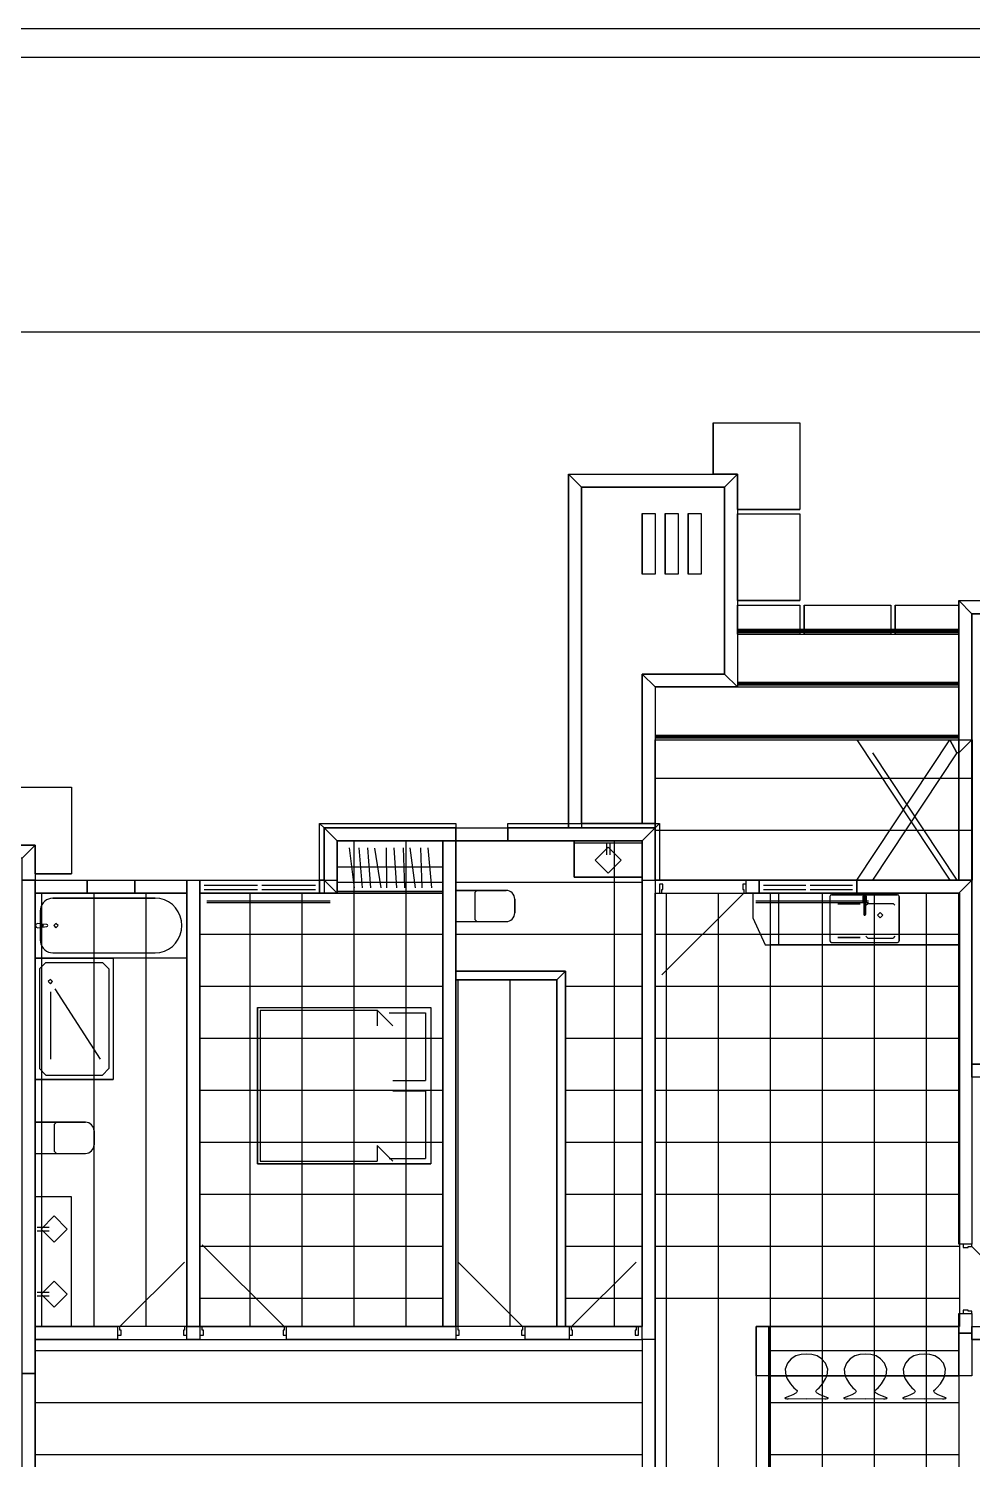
# Model space of a CAD drawing. Header units: metres. Extents: x 2 to 41.8, y 0.2 to 29.5.
# Drawn here: x 11 to 20.9, y 14.5 to 29.5 of the extents above; entities that cross this region are included whole.
import ezdxf

# ---------------------------------------------------------------- set-up
doc = ezdxf.new("R2010")
doc.units = ezdxf.units.M

msp = doc.modelspace()

# ---------------------------------------------------------------- linework, layer by layer
for p, q in [((7.628, 29.498), (41.808, 29.498)), ((8.106, 29.198), (41.508, 29.198)), ((5.626, 26.319), (23.709, 26.319)), ((18.179, 25.364), (18.179, 24.826)), ((16.662, 24.826), (16.662, 21.118)), ((16.662, 24.826), (18.433, 24.826)), ((18.179, 24.826), (18.433, 24.826)), ((18.433, 24.826), (18.433, 24.455)), ((18.433, 24.826), (18.433, 22.596)), ((16.799, 24.689), (18.297, 24.689)), ((16.799, 24.689), (16.799, 21.163)), ((16.799, 24.689), (16.799, 21.118)), ((16.799, 24.689), (18.297, 24.689)), ((18.297, 24.689), (18.297, 22.732)), ((18.297, 24.689), (18.297, 22.732)), ((18.433, 24.455), (19.088, 24.455)), ((17.435, 24.416), (17.435, 23.779)), ((17.571, 24.416), (17.571, 23.779)), ((17.676, 24.416), (17.676, 23.779)), ((17.812, 24.416), (17.812, 23.779)), ((17.917, 24.416), (17.917, 23.779)), ((18.053, 24.416), (18.053, 23.779)), ((18.433, 24.41), (19.088, 24.41)), ((18.433, 23.501), (19.088, 23.501)), ((18.433, 23.455), (19.088, 23.455)), ((18.433, 23.455), (18.433, 23.15)), ((19.088, 23.455), (19.088, 23.15)), ((19.134, 23.455), (19.134, 23.15)), ((20.043, 23.455), (20.043, 23.15)), ((20.088, 23.455), (20.753, 23.455)), ((20.088, 23.455), (20.088, 23.15)), ((20.753, 23.501), (20.753, 20.572)), ((20.753, 23.501), (23.709, 23.501)), ((20.753, 23.501), (20.753, 23.15)), ((20.753, 23.501), (23.71, 23.501)), ((20.753, 23.455), (20.753, 23.15)), ((20.89, 23.364), (20.89, 20.572)), ((20.89, 23.364), (23.573, 23.364)), ((20.89, 23.364), (23.573, 23.364)), ((20.89, 23.364), (20.89, 18.643)), ((18.433, 23.202), (20.753, 23.202)), ((18.433, 23.194), (20.753, 23.194)), ((18.433, 23.187), (20.753, 23.187)), ((18.433, 23.187), (20.753, 23.187)), ((18.433, 23.179), (20.753, 23.179)), ((18.433, 23.172), (20.753, 23.172)), ((18.433, 23.15), (20.753, 23.15)), ((18.433, 23.15), (20.753, 23.15)), ((18.433, 23.15), (20.753, 23.15)), ((18.433, 23.15), (19.088, 23.15)), ((20.088, 23.15), (20.753, 23.15)), ((17.435, 22.732), (18.297, 22.732)), ((17.435, 22.732), (17.435, 21.163)), ((17.435, 22.732), (18.297, 22.732)), ((17.435, 22.732), (17.435, 21.163)), ((17.571, 22.596), (18.433, 22.596)), ((17.571, 22.596), (17.571, 21.118)), ((17.571, 22.596), (20.753, 22.596)), ((17.571, 22.596), (18.433, 22.596)), ((17.571, 22.596), (17.571, 21.163)), ((18.433, 22.647), (20.753, 22.647)), ((18.433, 22.639), (20.753, 22.639)), ((18.433, 22.632), (20.753, 22.632)), ((18.433, 22.632), (20.753, 22.632)), ((18.433, 22.625), (20.753, 22.625)), ((18.433, 22.617), (20.753, 22.617)), ((18.433, 22.596), (20.753, 22.596)), ((18.433, 22.596), (20.753, 22.596)), ((17.571, 22.092), (20.761, 22.092)), ((17.571, 22.085), (20.761, 22.085)), ((17.571, 22.077), (20.753, 22.077)), ((17.571, 22.077), (20.761, 22.077)), ((17.571, 22.07), (20.761, 22.07)), ((17.571, 22.062), (20.761, 22.062)), ((17.571, 22.041), (20.893, 22.041)), ((17.571, 22.041), (20.893, 22.041)), ((17.571, 22.041), (20.753, 22.041)), ((17.571, 22.041), (20.753, 22.041)), ((19.685, 22.041), (20.661, 20.572)), ((19.685, 22.041), (20.661, 20.572)), ((19.849, 21.905), (20.734, 20.572)), ((20.661, 22.041), (20.89, 22.041)), ((20.661, 22.041), (20.89, 22.041)), ((20.753, 21.905), (20.753, 20.572)), ((17.571, 21.641), (20.893, 21.641)), ((14.054, 21.163), (15.481, 21.163)), ((16.799, 21.163), (17.435, 21.163)), ((14.1, 21.118), (17.571, 21.118)), ((14.1, 21.118), (17.571, 21.118)), ((14.1, 21.118), (14.1, 20.436)), ((14.1, 21.118), (15.481, 21.118)), ((14.1, 21.118), (15.481, 21.118)), ((17.571, 21.118), (17.571, 20.436)), ((17.571, 21.096), (20.893, 21.096)), ((7.172, 20.936), (11.072, 20.936)), ((10.543, 20.936), (11.072, 20.936)), ((11.072, 20.936), (11.072, 20.572)), ((11.072, 20.936), (11.072, 20.637)), ((11.072, 20.936), (11.072, 20.572)), ((14.236, 20.982), (15.344, 20.982)), ((14.236, 20.982), (14.236, 20.572)), ((14.236, 20.982), (17.435, 20.982)), ((14.236, 20.982), (17.435, 20.982)), ((14.236, 20.982), (15.344, 20.982)), ((14.236, 20.982), (15.344, 20.982)), ((14.362, 20.908), (14.417, 20.492)), ((14.413, 20.982), (14.413, 15.891)), ((14.463, 20.909), (14.499, 20.491)), ((14.555, 20.909), (14.588, 20.491)), ((14.63, 20.907), (14.695, 20.492)), ((14.75, 20.91), (14.756, 20.49)), ((14.83, 20.909), (14.858, 20.49)), ((14.928, 20.91), (14.942, 20.49)), ((14.959, 20.982), (14.959, 15.891)), ((14.998, 20.908), (15.055, 20.492)), ((15.11, 20.91), (15.124, 20.49)), ((15.189, 20.909), (15.226, 20.491)), ((15.344, 20.982), (15.344, 15.891)), ((15.344, 20.982), (15.344, 15.891)), ((15.481, 20.982), (17.435, 20.982)), ((16.026, 20.982), (17.435, 20.982)), ((16.723, 20.982), (17.435, 20.982)), ((16.723, 20.982), (16.723, 20.603)), ((16.723, 20.963), (17.435, 20.963)), ((17.061, 20.959), (17.061, 20.836)), ((17.097, 20.959), (17.097, 20.836)), ((17.14, 20.982), (17.14, 15.891)), ((17.435, 20.982), (17.435, 15.891)), ((17.435, 20.982), (17.435, 20.572)), ((17.435, 20.982), (17.435, 15.891)), ((17.435, 20.982), (17.435, 20.603)), ((14.236, 20.709), (15.344, 20.709)), ((10.935, 20.572), (14.236, 20.572)), ((11.072, 20.637), (11.452, 20.637)), ((11.072, 20.572), (14.1, 20.572)), ((11.617, 20.572), (12.117, 20.572)), ((12.799, 20.572), (14.054, 20.572)), ((14.236, 20.55), (15.344, 20.55)), ((15.481, 20.55), (17.435, 20.55)), ((16.723, 20.603), (17.435, 20.603)), ((17.435, 20.572), (20.89, 20.572)), ((17.571, 20.572), (20.893, 20.572)), ((17.571, 20.572), (20.893, 20.572)), ((18.662, 20.572), (19.685, 20.572)), ((19.685, 20.572), (20.89, 20.572)), ((19.849, 20.572), (20.89, 20.572)), ((20.89, 20.572), (20.89, 18.643)), ((20.89, 20.572), (20.89, 18.643)), ((11.072, 20.436), (11.072, 15.891)), ((11.072, 20.436), (11.072, 15.891)), ((11.072, 20.436), (11.072, 19.754)), ((11.14, 20.436), (11.14, 15.891)), ((11.617, 20.436), (12.117, 20.436)), ((11.686, 20.436), (11.686, 15.891)), ((12.231, 20.436), (12.231, 15.891)), ((12.662, 20.436), (12.662, 15.891)), ((12.662, 20.436), (12.662, 15.891)), ((12.662, 20.436), (12.662, 19.754)), ((12.799, 20.436), (12.799, 15.891)), ((12.799, 20.436), (14.236, 20.436)), ((12.799, 20.436), (12.799, 15.891)), ((12.799, 20.436), (14.054, 20.436)), ((12.844, 20.518), (13.404, 20.518)), ((12.844, 20.472), (13.404, 20.472)), ((13.322, 20.436), (13.322, 15.891)), ((13.449, 20.518), (14.009, 20.518)), ((13.449, 20.472), (14.009, 20.472)), ((13.868, 20.436), (13.868, 15.891)), ((14.054, 20.436), (14.236, 20.436)), ((14.236, 20.454), (15.344, 20.454)), ((14.236, 20.436), (15.344, 20.436)), ((15.481, 20.463), (16.008, 20.463)), ((15.681, 20.441), (15.681, 20.3)), ((17.571, 20.436), (17.571, 15.754)), ((17.571, 20.434), (20.762, 20.434)), ((17.571, 20.434), (17.571, 14.324)), ((17.686, 20.434), (17.686, 14.324)), ((18.231, 20.434), (18.231, 14.324)), ((18.595, 20.436), (18.595, 20.176)), ((18.662, 20.436), (19.685, 20.436)), ((18.708, 20.518), (19.151, 20.518)), ((18.708, 20.472), (19.151, 20.472)), ((18.777, 20.434), (18.777, 15.891)), ((18.78, 20.436), (20.753, 20.436)), ((19.197, 20.518), (19.64, 20.518)), ((19.197, 20.472), (19.64, 20.472)), ((19.322, 20.434), (19.322, 15.891)), ((19.403, 20.4), (19.403, 19.936)), ((19.421, 20.418), (20.112, 20.418)), ((19.685, 20.436), (20.753, 20.436)), ((19.868, 20.434), (19.868, 15.891)), ((20.13, 20.4), (20.13, 19.936)), ((20.413, 20.434), (20.413, 15.891)), ((20.753, 20.436), (20.753, 16.754)), ((20.762, 20.434), (20.762, 15.891)), ((11.257, 20.382), (12.331, 20.382)), ((12.871, 20.354), (14.164, 20.354)), ((12.871, 20.337), (14.164, 20.337)), ((15.681, 20.3), (15.681, 20.159)), ((16.099, 20.372), (16.099, 20.227)), ((18.626, 20.354), (19.807, 20.354)), ((18.626, 20.337), (19.807, 20.337)), ((19.485, 20.327), (19.721, 20.327)), ((19.485, 20.323), (19.721, 20.323)), ((19.759, 20.391), (19.759, 20.211)), ((19.775, 20.391), (19.775, 20.211)), ((19.799, 20.327), (20.067, 20.327)), ((11.124, 20.245), (11.124, 19.945)), ((15.481, 20.136), (16.008, 20.136)), ((18.595, 20.176), (18.724, 19.891)), ((12.799, 20.005), (15.344, 20.005)), ((15.481, 20.005), (17.435, 20.005)), ((17.571, 20.005), (20.762, 20.005)), ((19.485, 19.972), (19.721, 19.972)), ((19.485, 19.968), (19.721, 19.968)), ((19.799, 19.963), (20.067, 19.963)), ((11.257, 19.809), (12.331, 19.809)), ((18.724, 19.891), (18.867, 19.891)), ((18.78, 19.891), (20.753, 19.891)), ((19.421, 19.918), (20.112, 19.918)), ((11.072, 19.754), (11.89, 19.754)), ((11.072, 19.754), (11.072, 18.482)), ((11.185, 19.709), (11.776, 19.709)), ((11.89, 19.754), (11.89, 18.482)), ((11.117, 19.641), (11.117, 18.595)), ((11.844, 19.641), (11.844, 18.595)), ((15.481, 19.618), (16.632, 19.618)), ((15.481, 19.618), (16.632, 19.618)), ((15.481, 19.527), (15.481, 15.891)), ((15.481, 19.527), (15.481, 15.891)), ((15.504, 19.527), (15.504, 15.891)), ((16.049, 19.527), (16.049, 15.891)), ((16.541, 19.527), (16.541, 15.891)), ((16.541, 19.527), (16.541, 15.891)), ((16.632, 19.618), (16.632, 15.891)), ((16.632, 19.618), (16.632, 15.891)), ((11.231, 19.401), (11.231, 18.694)), ((11.279, 19.432), (11.753, 18.694)), ((12.799, 19.459), (15.344, 19.459)), ((16.632, 19.459), (17.435, 19.459)), ((17.571, 19.459), (20.762, 19.459)), ((13.402, 19.234), (13.402, 17.598)), ((13.402, 19.234), (15.22, 19.234)), ((13.429, 19.207), (14.656, 19.207)), ((13.429, 19.207), (13.429, 18.416)), ((14.656, 19.207), (14.82, 19.043)), ((14.656, 19.207), (14.656, 19.043)), ((15.22, 19.234), (15.22, 17.598)), ((14.784, 19.18), (15.165, 19.18)), ((15.165, 19.18), (15.165, 18.471)), ((12.799, 18.914), (15.344, 18.914)), ((16.632, 18.914), (17.435, 18.914)), ((17.571, 18.914), (20.762, 18.914)), ((20.89, 18.643), (22.399, 18.643)), ((20.89, 18.643), (22.399, 18.643)), ((11.072, 18.482), (11.89, 18.482)), ((11.185, 18.527), (11.776, 18.527)), ((14.82, 18.471), (15.165, 18.471)), ((20.89, 18.506), (20.89, 16.754)), ((12.799, 18.369), (15.344, 18.369)), ((13.429, 18.416), (13.429, 17.625)), ((14.82, 18.361), (15.165, 18.361)), ((15.165, 18.361), (15.165, 17.652)), ((16.632, 18.369), (17.435, 18.369)), ((17.571, 18.369), (20.762, 18.369)), ((11.072, 18.033), (11.599, 18.033)), ((11.271, 18.01), (11.271, 17.869)), ((11.271, 17.869), (11.271, 17.728)), ((11.69, 17.942), (11.69, 17.796)), ((11.072, 17.705), (11.599, 17.705)), ((12.799, 17.823), (15.344, 17.823)), ((14.656, 17.789), (14.82, 17.625)), ((14.656, 17.789), (14.656, 17.625)), ((16.632, 17.823), (17.435, 17.823)), ((17.571, 17.823), (20.762, 17.823)), ((13.402, 17.598), (15.22, 17.598)), ((13.429, 17.625), (14.656, 17.625)), ((14.784, 17.652), (15.165, 17.652)), ((11.072, 17.254), (11.45, 17.254)), ((12.799, 17.278), (15.344, 17.278)), ((16.632, 17.278), (17.435, 17.278)), ((17.571, 17.278), (20.762, 17.278)), ((11.094, 16.932), (11.217, 16.932)), ((11.094, 16.895), (11.217, 16.895)), ((12.799, 16.732), (15.344, 16.732)), ((16.632, 16.732), (17.435, 16.732)), ((17.571, 16.732), (20.762, 16.732)), ((11.094, 16.25), (11.217, 16.25)), ((11.094, 16.213), (11.217, 16.213)), ((12.799, 16.187), (15.344, 16.187)), ((16.632, 16.187), (17.435, 16.187)), ((17.571, 16.187), (20.762, 16.187)), ((20.753, 16.027), (20.753, 15.823)), ((11.072, 15.891), (11.935, 15.891)), ((11.072, 15.891), (11.45, 15.891)), ((11.072, 15.754), (15.48, 15.754)), ((11.072, 15.754), (11.935, 15.754)), ((11.072, 15.754), (11.072, 15.397)), ((12.799, 15.891), (15.344, 15.891)), ((13.708, 15.891), (15.344, 15.891)), ((13.708, 15.754), (15.48, 15.754)), ((16.207, 15.891), (16.541, 15.891)), ((16.207, 15.754), (16.67, 15.754)), ((16.541, 15.754), (17.435, 15.754)), ((16.632, 15.891), (17.435, 15.891)), ((18.628, 15.891), (18.628, 14.324)), ((18.628, 15.891), (20.762, 15.891)), ((18.628, 15.891), (18.628, 15.373)), ((18.764, 15.891), (20.753, 15.891)), ((18.764, 15.891), (18.764, 14.188)), ((18.764, 15.891), (18.764, 15.373)), ((18.764, 15.891), (18.764, 15.373)), ((18.764, 15.891), (20.753, 15.891)), ((18.777, 15.891), (18.777, 9.643)), ((19.322, 15.891), (19.322, 9.643)), ((19.868, 15.891), (19.868, 9.643)), ((20.413, 15.891), (20.413, 9.643)), ((20.753, 15.891), (20.753, 9.643)), ((20.753, 15.891), (20.753, 15.373)), ((20.753, 15.823), (20.753, 15.373)), ((20.89, 15.891), (22.262, 15.891)), ((20.89, 15.754), (20.89, 15.373)), ((20.89, 15.754), (22.399, 15.754)), ((11.072, 15.641), (17.435, 15.641)), ((18.764, 15.641), (20.753, 15.641)), ((18.764, 15.373), (20.753, 15.373)), ((11.072, 15.096), (17.435, 15.096)), ((18.764, 15.096), (20.753, 15.096)), ((18.966, 15.136), (19.157, 15.132)), ((19.157, 15.136), (19.348, 15.132)), ((19.584, 15.136), (19.775, 15.132)), ((19.775, 15.136), (19.966, 15.132)), ((20.203, 15.136), (20.393, 15.132)), ((20.393, 15.136), (20.584, 15.132)), ((11.072, 14.55), (17.435, 14.55)), ((18.764, 14.55), (20.753, 14.55))]:
    msp.add_line(p, q)
for points in [[(18.179, 24.826), (18.179, 25.364), (19.088, 25.364), (19.088, 24.455), (18.433, 24.455), (18.433, 24.826), (18.179, 24.826)], [(16.799, 21.118), (16.662, 21.118), (16.662, 24.826), (16.799, 24.689), (16.799, 21.118)], [(16.799, 24.689), (16.662, 24.826), (18.433, 24.826), (18.297, 24.689), (16.799, 24.689)], [(18.297, 24.689), (18.433, 24.826), (18.433, 22.596), (18.297, 22.732), (18.297, 24.689)], [(16.799, 24.689), (18.297, 24.689), (18.297, 22.732), (17.435, 22.732), (17.435, 21.163), (16.799, 21.163), (16.799, 24.689)], [(20.753, 23.501), (20.89, 23.364), (20.89, 20.572), (20.753, 20.572), (20.753, 23.501)], [(20.89, 23.364), (20.753, 23.501), (23.71, 23.501), (23.573, 23.364), (20.89, 23.364)], [(23.573, 23.364), (23.573, 15.891), (22.399, 15.891), (22.399, 18.643), (20.89, 18.643), (20.89, 23.364), (23.573, 23.364)], [(17.571, 22.596), (17.435, 22.732), (18.297, 22.732), (18.433, 22.596), (17.571, 22.596)], [(17.435, 22.732), (17.571, 22.596), (17.571, 21.163), (17.435, 21.163), (17.435, 22.732)], [(20.661, 22.041), (20.734, 21.905), (19.849, 20.572), (19.685, 20.572), (20.661, 22.041)], [(20.89, 22.041), (20.753, 21.905), (20.734, 21.905), (20.661, 22.041), (20.89, 22.041)], [(20.89, 20.572), (20.753, 20.572), (20.753, 21.905), (20.89, 22.041), (20.89, 20.572)], [(10.543, 20.936), (10.543, 21.546), (11.452, 21.546), (11.452, 20.637), (11.072, 20.637), (11.072, 20.936), (10.543, 20.936)], [(14.054, 21.163), (15.481, 21.163), (15.481, 21.118), (14.1, 21.118), (14.054, 21.163)], [(14.054, 21.163), (14.1, 21.118), (14.1, 20.572), (14.054, 20.572), (14.054, 21.163)], [(17.617, 21.163), (17.571, 21.118), (16.026, 21.118), (16.026, 21.163), (17.617, 21.163)], [(17.571, 21.118), (17.617, 21.163), (17.617, 20.572), (17.571, 20.572), (17.571, 21.118)], [(14.1, 21.118), (14.236, 20.982), (14.236, 20.436), (14.1, 20.572), (14.1, 21.118)], [(14.1, 21.118), (15.481, 21.118), (15.481, 20.982), (14.236, 20.982), (14.1, 21.118)], [(17.571, 21.118), (17.435, 20.982), (16.026, 20.982), (16.026, 21.118), (17.571, 21.118)], [(17.435, 20.982), (17.571, 21.118), (17.571, 15.754), (17.435, 15.754), (17.435, 20.982)], [(11.072, 20.936), (10.935, 20.8), (9.662, 20.8), (9.526, 20.936), (11.072, 20.936)], [(10.935, 20.8), (11.072, 20.936), (11.072, 20.572), (10.935, 20.572), (10.935, 20.8)], [(12.799, 20.436), (14.236, 20.436), (14.236, 20.982), (15.344, 20.982), (15.344, 15.891), (12.799, 15.891), (12.799, 20.436)], [(16.632, 19.618), (15.481, 19.618), (15.481, 20.982), (17.435, 20.982), (17.435, 15.891), (16.632, 15.891), (16.632, 19.618)], [(17.216, 20.782), (17.079, 20.918), (16.943, 20.782), (17.079, 20.645), (17.216, 20.782)], [(14.054, 20.572), (14.1, 20.572), (14.236, 20.436), (14.054, 20.436), (14.054, 20.572)], [(20.89, 20.572), (20.753, 20.436), (19.685, 20.436), (19.685, 20.572), (20.89, 20.572)], [(20.753, 20.436), (20.89, 20.572), (20.89, 16.754), (20.753, 16.754), (20.753, 20.436)], [(16.099, 20.372), (16.097, 20.39), (16.092, 20.407), (16.083, 20.423), (16.072, 20.437), (16.058, 20.448), (16.043, 20.456), (16.026, 20.462), (16.008, 20.463), (15.481, 20.463), (15.481, 20.136), (16.008, 20.136), (16.026, 20.138), (16.043, 20.143), (16.058, 20.151), (16.072, 20.163), (16.083, 20.177), (16.092, 20.192), (16.097, 20.209), (16.099, 20.227), (16.099, 20.372)], [(15.681, 20.441), (15.703, 20.463)], [(20.762, 20.434), (20.762, 15.891), (18.628, 15.891), (18.628, 14.324), (17.571, 14.324), (17.571, 20.434), (20.762, 20.434)], [(17.617, 20.527), (17.617, 20.436), (17.642, 20.436), (17.642, 20.472), (17.653, 20.472), (17.653, 20.527), (17.617, 20.527)], [(18.501, 20.436), (17.642, 19.578)], [(18.49, 20.527), (18.49, 20.472), (18.501, 20.472), (18.501, 20.436), (18.526, 20.436), (18.526, 20.527), (18.49, 20.527)], [(18.867, 19.891), (18.867, 20.436), (18.595, 20.436), (18.595, 20.176), (18.724, 19.891), (18.867, 19.891)], [(20.112, 19.918), (20.125, 19.923), (20.13, 19.936), (20.13, 20.4), (20.125, 20.413), (20.112, 20.418), (19.421, 20.418), (19.408, 20.413), (19.403, 20.4), (19.403, 19.936), (19.408, 19.923), (19.421, 19.918), (20.112, 19.918)], [(19.785, 20.344), (19.785, 20.403), (19.749, 20.403), (19.749, 20.344), (19.759, 20.344), (19.759, 20.391), (19.761, 20.396), (19.767, 20.399), (19.773, 20.396), (19.775, 20.391), (19.775, 20.344), (19.785, 20.344)], [(11.257, 20.382), (11.234, 20.38), (11.212, 20.373), (11.191, 20.363), (11.172, 20.35), (11.155, 20.333), (11.142, 20.313), (11.133, 20.292), (11.127, 20.269), (11.124, 20.245), (11.124, 19.945), (11.127, 19.922), (11.133, 19.899), (11.142, 19.877), (11.155, 19.858), (11.172, 19.841), (11.191, 19.827), (11.212, 19.817), (11.234, 19.811), (11.257, 19.809), (12.331, 19.809), (12.379, 19.813), (12.426, 19.826), (12.47, 19.847), (12.51, 19.876), (12.544, 19.911), (12.572, 19.952), (12.593, 19.997), (12.605, 20.045), (12.609, 20.095), (12.605, 20.145), (12.593, 20.193), (12.572, 20.238), (12.544, 20.279), (12.51, 20.315), (12.47, 20.343), (12.426, 20.364), (12.379, 20.377), (12.331, 20.382), (11.257, 20.382)], [(19.775, 20.211), (19.775, 20.391), (19.773, 20.396), (19.767, 20.399), (19.761, 20.396), (19.759, 20.391), (19.759, 20.211), (19.761, 20.205), (19.767, 20.203), (19.773, 20.205), (19.775, 20.211)], [(19.78, 20.309), (19.799, 20.327)], [(20.067, 20.327), (20.085, 20.309)], [(11.1, 20.072), (11.138, 20.076), (11.147, 20.079), (11.195, 20.085), (11.201, 20.089), (11.204, 20.095), (11.201, 20.102), (11.195, 20.105), (11.147, 20.111), (11.138, 20.114), (11.1, 20.118), (11.084, 20.111), (11.077, 20.095), (11.084, 20.079), (11.1, 20.072)], [(11.136, 20.108), (11.149, 20.095), (11.136, 20.083)], [(11.147, 20.111), (11.155, 20.095), (11.147, 20.079)], [(11.312, 20.095), (11.29, 20.118), (11.267, 20.095), (11.29, 20.072), (11.312, 20.095)], [(15.703, 20.136), (15.681, 20.159)], [(19.958, 20.204), (19.93, 20.232), (19.903, 20.204), (19.93, 20.177), (19.958, 20.204)], [(19.799, 19.963), (19.78, 19.982)], [(20.085, 19.982), (20.067, 19.963)], [(11.117, 19.641), (11.185, 19.709)], [(11.776, 19.709), (11.844, 19.641)], [(11.253, 19.507), (11.231, 19.53), (11.208, 19.507), (11.231, 19.484), (11.253, 19.507)], [(15.481, 19.527), (15.481, 19.618), (16.632, 19.618), (16.541, 19.527), (15.481, 19.527)], [(16.541, 19.527), (16.632, 19.618), (16.632, 15.891), (16.541, 15.891), (16.541, 19.527)], [(11.185, 18.527), (11.117, 18.595)], [(11.844, 18.595), (11.776, 18.527)], [(11.69, 17.942), (11.688, 17.959), (11.683, 17.976), (11.674, 17.992), (11.663, 18.006), (11.649, 18.017), (11.634, 18.026), (11.617, 18.031), (11.599, 18.033), (11.072, 18.033), (11.072, 17.705), (11.599, 17.705), (11.617, 17.707), (11.634, 17.712), (11.649, 17.721), (11.663, 17.732), (11.674, 17.746), (11.683, 17.761), (11.688, 17.778), (11.69, 17.796), (11.69, 17.942)], [(11.271, 18.01), (11.294, 18.033)], [(11.294, 17.705), (11.271, 17.728)], [(11.408, 16.913), (11.271, 17.05), (11.135, 16.913), (11.271, 16.777), (11.408, 16.913)], [(12.824, 16.749), (13.682, 15.891)], [(20.799, 16.718), (20.853, 16.718), (20.853, 16.729), (20.89, 16.729), (20.89, 16.754), (20.799, 16.754), (20.799, 16.718)], [(20.89, 16.729), (21.566, 16.053)], [(11.961, 15.891), (12.637, 16.567)], [(15.506, 16.567), (16.182, 15.891)], [(16.695, 15.891), (17.372, 16.567)], [(11.408, 16.232), (11.271, 16.368), (11.135, 16.232), (11.271, 16.095), (11.408, 16.232)], [(20.799, 16.027), (20.89, 16.027), (20.89, 16.053), (20.853, 16.053), (20.853, 16.064), (20.799, 16.064), (20.799, 16.027)], [(11.072, 15.754), (15.48, 15.754), (16.541, 15.754), (17.435, 15.754), (17.435, 14.324), (11.072, 14.324), (11.072, 15.754)], [(11.972, 15.8), (11.972, 15.854), (11.961, 15.854), (11.961, 15.891), (11.935, 15.891), (11.935, 15.8), (11.972, 15.8)], [(12.662, 15.8), (12.662, 15.891), (12.637, 15.891), (12.637, 15.854), (12.626, 15.854), (12.626, 15.8), (12.662, 15.8)], [(12.799, 15.8), (12.835, 15.8), (12.835, 15.854), (12.824, 15.854), (12.824, 15.891), (12.799, 15.891), (12.799, 15.8)], [(13.671, 15.8), (13.708, 15.8), (13.708, 15.891), (13.682, 15.891), (13.682, 15.854), (13.671, 15.854), (13.671, 15.8)], [(15.48, 15.8), (15.517, 15.8), (15.517, 15.854), (15.506, 15.854), (15.506, 15.891), (15.48, 15.891), (15.48, 15.8)], [(16.171, 15.8), (16.207, 15.8), (16.207, 15.891), (16.182, 15.891), (16.182, 15.854), (16.171, 15.854), (16.171, 15.8)], [(16.706, 15.8), (16.706, 15.854), (16.695, 15.854), (16.695, 15.891), (16.67, 15.891), (16.67, 15.8), (16.706, 15.8)], [(20.753, 9.643), (16.799, 9.643), (16.799, 14.188), (18.764, 14.188), (18.764, 15.891), (20.753, 15.891), (20.753, 9.643)], [(17.397, 15.8), (17.397, 15.891), (17.372, 15.891), (17.372, 15.854), (17.361, 15.854), (17.361, 15.8), (17.397, 15.8)], [(19.326, 15.289), (19.358, 15.342), (19.373, 15.379), (19.38, 15.444), (19.356, 15.507), (19.316, 15.553), (19.268, 15.583), (19.214, 15.598), (19.157, 15.603), (19.1, 15.598), (19.047, 15.583), (18.998, 15.553), (18.958, 15.507), (18.935, 15.444), (18.941, 15.379), (18.956, 15.342), (18.988, 15.289), (19.025, 15.247), (19.043, 15.233), (19.058, 15.222), (19.059, 15.215), (19.057, 15.206), (19.052, 15.199), (19.046, 15.194), (19.013, 15.174), (18.98, 15.16), (18.95, 15.15), (18.937, 15.145), (18.932, 15.142), (18.93, 15.139), (18.933, 15.136), (18.939, 15.135), (18.952, 15.133), (18.966, 15.132), (19.157, 15.136), (19.348, 15.132), (19.363, 15.133), (19.376, 15.135), (19.382, 15.136), (19.384, 15.139), (19.383, 15.142), (19.377, 15.145), (19.364, 15.15), (19.334, 15.16), (19.302, 15.174), (19.268, 15.194), (19.262, 15.199), (19.257, 15.206), (19.256, 15.215), (19.257, 15.222), (19.271, 15.233), (19.289, 15.247), (19.326, 15.289)], [(19.944, 15.289), (19.976, 15.342), (19.991, 15.379), (19.998, 15.444), (19.974, 15.507), (19.934, 15.553), (19.886, 15.583), (19.832, 15.598), (19.775, 15.603), (19.718, 15.598), (19.665, 15.583), (19.616, 15.553), (19.576, 15.507), (19.553, 15.444), (19.559, 15.379), (19.575, 15.342), (19.607, 15.289), (19.643, 15.247), (19.661, 15.233), (19.676, 15.222), (19.677, 15.215), (19.675, 15.206), (19.671, 15.199), (19.664, 15.194), (19.631, 15.174), (19.598, 15.16), (19.568, 15.15), (19.555, 15.145), (19.55, 15.142), (19.548, 15.139), (19.551, 15.136), (19.557, 15.135), (19.57, 15.133), (19.584, 15.132), (19.775, 15.136), (19.966, 15.132), (19.981, 15.133), (19.994, 15.135), (20, 15.136), (20.003, 15.139), (20.001, 15.142), (19.996, 15.145), (19.982, 15.15), (19.953, 15.16), (19.92, 15.174), (19.887, 15.194), (19.88, 15.199), (19.875, 15.206), (19.874, 15.215), (19.875, 15.222), (19.89, 15.233), (19.907, 15.247), (19.944, 15.289)], [(20.562, 15.289), (20.594, 15.342), (20.609, 15.379), (20.616, 15.444), (20.593, 15.507), (20.552, 15.553), (20.504, 15.583), (20.45, 15.598), (20.393, 15.603), (20.337, 15.598), (20.283, 15.583), (20.235, 15.553), (20.194, 15.507), (20.171, 15.444), (20.178, 15.379), (20.193, 15.342), (20.225, 15.289), (20.262, 15.247), (20.279, 15.233), (20.294, 15.222), (20.295, 15.215), (20.293, 15.206), (20.289, 15.199), (20.282, 15.194), (20.249, 15.174), (20.216, 15.16), (20.186, 15.15), (20.173, 15.145), (20.168, 15.142), (20.166, 15.139), (20.169, 15.136), (20.175, 15.135), (20.188, 15.133), (20.203, 15.132), (20.393, 15.136), (20.584, 15.132), (20.599, 15.133), (20.612, 15.135), (20.618, 15.136), (20.621, 15.139), (20.619, 15.142), (20.614, 15.145), (20.6, 15.15), (20.571, 15.16), (20.538, 15.174), (20.505, 15.194), (20.498, 15.199), (20.494, 15.206), (20.492, 15.215), (20.493, 15.222), (20.508, 15.233), (20.525, 15.247), (20.562, 15.289)]]:
    msp.add_lwpolyline(points)
for points in [[(17.435, 24.416), (17.571, 24.416), (17.571, 23.779), (17.435, 23.779)], [(17.676, 24.416), (17.812, 24.416), (17.812, 23.779), (17.676, 23.779)], [(17.917, 24.416), (18.053, 24.416), (18.053, 23.779), (17.917, 23.779)], [(18.433, 24.41), (19.088, 24.41), (19.088, 23.501), (18.433, 23.501)], [(18.433, 23.455), (19.088, 23.455), (19.088, 23.15), (18.433, 23.15)], [(19.134, 23.455), (20.043, 23.455), (20.043, 23.15), (19.134, 23.15)], [(20.088, 23.455), (20.753, 23.455), (20.753, 23.15), (20.088, 23.15)], [(17.571, 22.041), (20.893, 22.041), (20.893, 20.572), (17.571, 20.572)], [(15.481, 21.118), (16.026, 21.118), (16.026, 20.982), (15.481, 20.982)], [(14.236, 20.982), (15.344, 20.982), (15.344, 20.436), (14.236, 20.436)], [(15.344, 20.982), (15.481, 20.982), (15.481, 15.891), (15.344, 15.891)], [(16.723, 20.982), (17.435, 20.982), (17.435, 20.603), (16.723, 20.603)], [(10.935, 20.572), (11.072, 20.572), (11.072, 15.397), (10.935, 15.397)], [(11.072, 20.572), (11.617, 20.572), (11.617, 20.436), (11.072, 20.436)], [(11.617, 20.572), (12.117, 20.572), (12.117, 20.436), (11.617, 20.436)], [(12.117, 20.572), (12.662, 20.572), (12.662, 20.436), (12.117, 20.436)], [(12.662, 20.572), (12.799, 20.572), (12.799, 15.891), (12.662, 15.891)], [(12.799, 20.572), (14.054, 20.572), (14.054, 20.436), (12.799, 20.436)], [(18.526, 20.572), (18.662, 20.572), (18.662, 20.436), (18.526, 20.436)], [(18.662, 20.572), (19.685, 20.572), (19.685, 20.436), (18.662, 20.436)], [(11.072, 20.436), (12.662, 20.436), (12.662, 15.891), (11.072, 15.891)], [(11.072, 20.436), (12.662, 20.436), (12.662, 19.754), (11.072, 19.754)], [(18.78, 20.436), (20.753, 20.436), (20.753, 19.891), (18.78, 19.891)], [(11.072, 19.754), (11.89, 19.754), (11.89, 18.482), (11.072, 18.482)], [(15.481, 19.527), (16.541, 19.527), (16.541, 15.891), (15.481, 15.891)], [(13.402, 19.234), (15.22, 19.234), (15.22, 17.598), (13.402, 17.598)], [(20.89, 18.643), (21.435, 18.643), (21.435, 18.506), (20.89, 18.506)], [(11.072, 17.254), (11.45, 17.254), (11.45, 15.891), (11.072, 15.891)], [(20.753, 16.027), (20.89, 16.027), (20.89, 15.823), (20.753, 15.823)], [(11.072, 15.891), (11.935, 15.891), (11.935, 15.754), (11.072, 15.754)], [(12.662, 15.891), (12.799, 15.891), (12.799, 15.754), (12.662, 15.754)], [(13.708, 15.891), (15.48, 15.891), (15.48, 15.754), (13.708, 15.754)], [(16.207, 15.891), (16.67, 15.891), (16.67, 15.754), (16.207, 15.754)], [(18.628, 15.891), (18.764, 15.891), (18.764, 15.373), (18.628, 15.373)], [(18.764, 15.891), (20.753, 15.891), (20.753, 15.373), (18.764, 15.373)], [(20.753, 15.823), (20.89, 15.823), (20.89, 15.373), (20.753, 15.373)], [(20.89, 15.891), (22.399, 15.891), (22.399, 15.754), (20.89, 15.754)], [(10.935, 15.397), (11.072, 15.397), (11.072, 14.324), (10.935, 14.324)]]:
    msp.add_lwpolyline(points, close=True)

doc.saveas('drawing.dxf')
